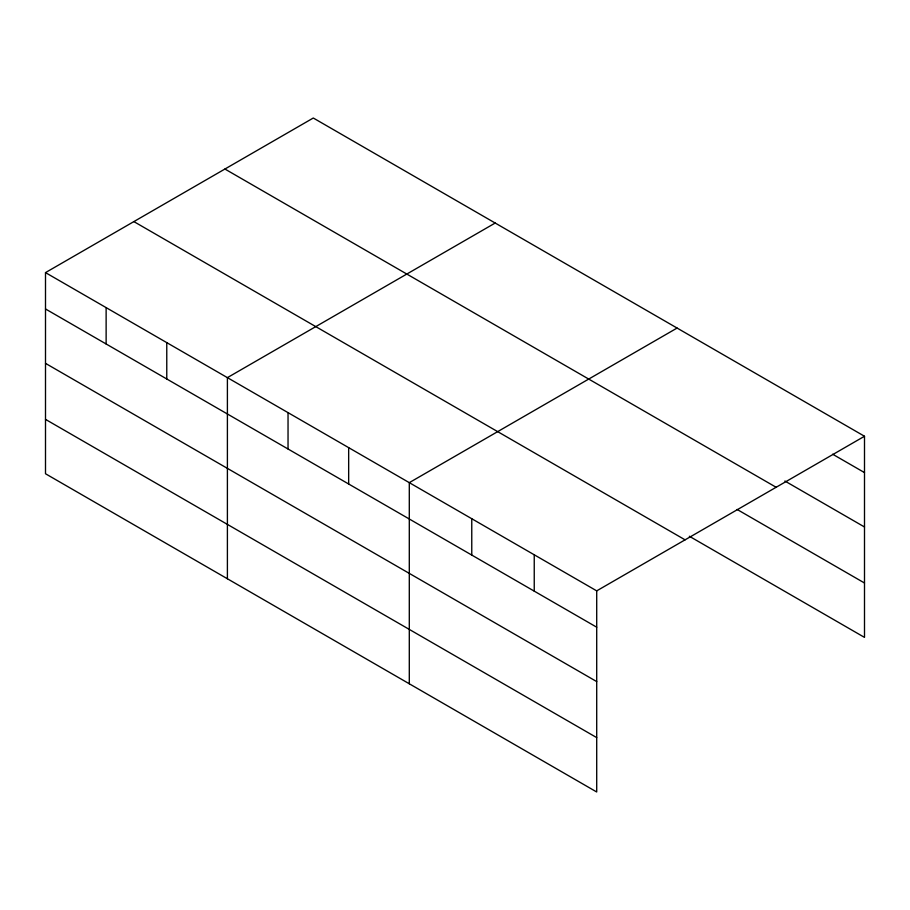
<?xml version="1.0" encoding="UTF-8"?>
<svg xmlns="http://www.w3.org/2000/svg" width="910" height="910" viewBox="0 0 910 910"><rect width="100%" height="100%" fill="white"/><g stroke="black" fill="none" stroke-linecap="round" stroke-linejoin="round"><path stroke-width="1.36" d="M45.5 272.613L596.71 590.863L596.71 791.984L45.5 473.746L45.5 272.613L313.29 118.016L864.5 436.254L864.5 637.387L689.336 536.252M495.188 223.03L227.398 377.639L227.398 578.771M677.086 328.055L409.295 482.653L409.295 683.785M596.71 590.863L864.5 436.254M832.65 454.215L864.5 472.597M784.875 481.015L864.5 526.981M224.918 169.032L776.128 487.271M737.111 509.452L864.5 583.003M133.872 221.596L685.082 539.835M45.5 308.968L596.71 627.206M45.5 363.352L596.71 681.59M45.5 419.373L596.71 737.612M534.238 554.793L534.238 591.136M471.767 518.723L471.767 555.077M348.666 447.652L348.666 484.006M288.038 412.639L288.038 448.994M166.769 342.626L166.769 378.981M106.129 307.625L106.129 343.98"/></g></svg>
